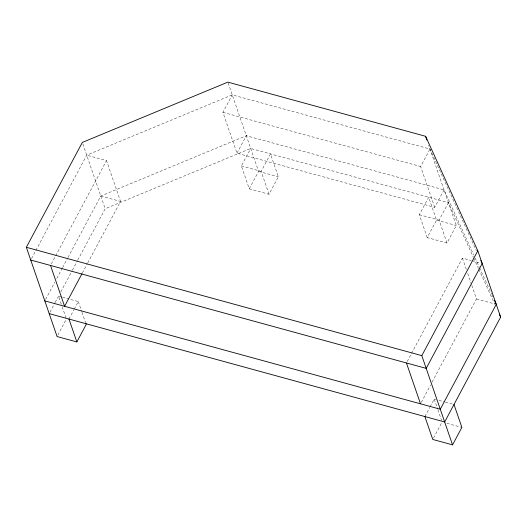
<?xml version="1.0" encoding="UTF-8"?>
<svg xmlns="http://www.w3.org/2000/svg" width="527" height="527" viewBox="0 0 527 527"><rect width="100%" height="100%" fill="white"/><g stroke="black" fill="none" stroke-linecap="round" stroke-linejoin="round"><path stroke-width="0.4" stroke-dasharray="2.63 1.98" d="M31.515 258.592L86.724 155.169L232.249 94.873L429.986 149.049L476.395 250.799M51.284 264.007L106.5 160.59L86.724 155.169M45.579 299.435L54.841 282.077M56.771 278.46L62.179 268.335M62.568 267.611L67.581 258.21M67.97 257.486L100.789 196.018L246.313 135.716L444.05 189.891L473.74 254.982M49.94 312.228L54.986 302.781M55.164 302.445L59.235 294.824M60.776 291.932L71.975 270.957M72.357 270.239L77.377 260.832M77.765 260.114L105.183 208.764L250.7 148.462L448.437 202.638L473.351 257.255M82.337 273.032L87.357 263.625M87.745 262.907L120.564 201.433L106.5 160.59M57.825 335.126L66.033 319.751M68.965 319.046L73.82 309.955M74.195 309.257L78.299 301.569L69.597 299.184M444.05 189.891L434.716 207.368L236.985 153.192L222.921 112.35L232.249 94.873M236.985 153.192L246.313 135.716M269.033 194.259L261.148 171.361L270.476 153.884L278.361 176.782L269.033 194.259L249.258 188.844L241.373 165.939L250.7 148.462M249.258 188.844L258.586 171.361L227.862 82.126M434.716 207.368L420.651 166.525L429.986 149.049M427.219 237.598L419.334 214.7L428.662 197.223L436.547 220.121L427.219 237.598L446.995 243.013L456.323 225.536L428.695 145.3M446.995 243.013L439.11 220.115L448.437 202.638M407.206 361.522L462.423 258.105L471.125 260.49M421.271 402.364L430.539 385.006M432.081 382.115L476.487 298.947L471.711 285.074M424.887 416.561L429.742 407.47M430.118 406.772L434.222 399.084L435.803 399.519M433.523 438.062L442.107 421.982M222.921 112.35L420.651 166.525M241.373 165.939L261.148 171.361M419.334 214.7L439.11 220.115M258.586 171.361L278.361 176.782M436.547 220.121L456.323 225.536M471.915 260.707L480.617 263.085M100.789 196.018L120.564 201.433M476.487 298.947L494.682 303.934M61.685 297.017L58.523 296.148L61.942 306.075M62.476 297.235L68.806 298.967M438.965 400.382L444.505 401.897M445.295 402.114L453.997 404.499M446.85 423.28L461.876 427.397M475.104 257.98L479.195 266.958M479.537 267.703L491.48 293.888M491.823 294.639L492.85 296.885M473.694 258.006L478.47 268.48M478.812 269.231L494.846 304.395M462.423 258.105L466.402 269.666M467.732 273.52L471.448 284.303M434.222 399.084L437.641 409.005M437.897 409.769L441.58 420.454M82.851 143.924L105.183 208.764M78.299 301.569L81.711 311.49M81.975 312.254L85.394 322.175M62.206 306.839L66.145 318.288"/><path stroke-width="0.79" d="M85.657 322.939L86.184 324.467L76.85 341.944L57.081 336.529L26.35 247.288L82.337 142.422L227.862 82.126L425.599 136.295L477.805 250.773L500.65 317.116L444.663 421.975L49.195 313.631M81.955 273.75L64.577 306.299L50.513 265.45M424.887 416.561L432.772 439.459L452.548 444.874L421.817 355.639L477.805 250.773M452.548 444.874L461.876 427.397L453.997 404.499M26.35 247.288L421.817 355.639M30.737 260.035L426.211 368.386L482.198 263.52L480.835 260.529M44.802 300.877L440.276 409.229L496.263 304.362L494.557 300.627M499.286 314.118L500.65 317.116M425.599 136.295L426.883 140.05M406.436 362.965L420.5 403.814M68.965 319.046L76.85 341.944"/></g></svg>
